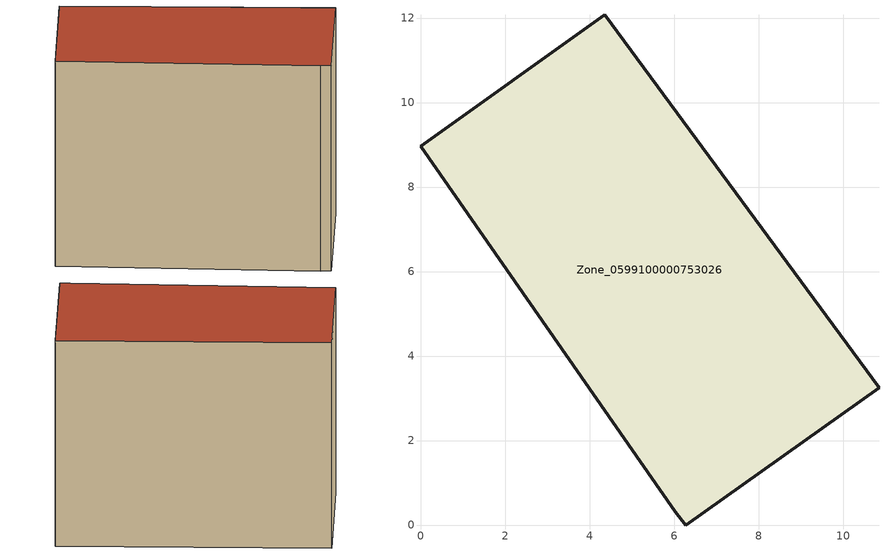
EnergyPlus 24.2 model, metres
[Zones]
Zone_0599100000753026
 floor ground (C_G): 6.28,0 6.03,0.32 0,8.96 4.36,12.07 10.85,3.26 z0
 wall outside (C_F): 6.03,0.32 6.28,0 10.85,3.26 4.36,12.07 0,8.96 6.03,0.32 z0:8.9
 roof outside (C_R): 10.85,3.26 4.36,12.07 0,8.96 6.03,0.32 6.28,0 z8.9
[BUILDING]
Pand.0599100000753026: North Axis=0; Terrain=City; Loads Convergence Tolerance Value=0.04; Temperature Convergence Tolerance Value=0.4; Solar Distribution=FullExterior; Maximum Number of Warmup Days=25; Minimum Number of Warmup Days=1
[Site:Location]
Rotterdam.The.Hague.AP_ZH_NLD Design_Conditions: Latitude=51.96; Longitude=4.45; Time Zone=1; Elevation=-4.5
[SITE:GROUNDTEMPERATURE:BUILDINGSURFACE]
18, 18, 18, 18, 18, 18, 18, 18, 18, 18, 18, 18
[MATERIAL] Thermal Absorptance=0.9; Solar Absorptance=0.7; Visible Absorptance=0.7
Name | Roughness | Thickness | Conductivity | Density | Specific Heat
G.TI.2006-2014 | MediumSmooth | 0.15 | 0.06 | 540 | 1210
F.TI.2006-2014 | Rough | 0.3 | 0.12 | 1920 | 840
R.TI.2006-2014 | MediumRough | 0.2 | 0.08 | 1500 | 1000
[CONSTRUCTION]
C_G: G.TI.2006-2014
C_F: F.TI.2006-2014
C_R: R.TI.2006-2014
[ZONE]
Zone_0599100000753026: Type=1; Multiplier=1; Ceiling Height=Autocalculate; Volume=Autocalculate; Floor Area=autocalculate; Part of Total Floor Area=Yes
[ZONEINFILTRATION:DESIGNFLOWRATE]
Infil_Zone_0599100000753026: Zone or ZoneList or Space or SpaceList=Zone_0599100000753026; Schedule=AlwaysOn; Design Flow Rate Calculation Method=Flow/Area; Flow Rate per Floor Area=0.0015; Constant Term Coefficient=1; Temperature Term Coefficient=0; Velocity Term Coefficient=0; Velocity Squared Term Coefficient=0
[HVACTEMPLATE:ZONE:IDEALLOADSAIRSYSTEM]
Zone_0599100000753026: Maximum Heating Supply Air Temperature=50; Minimum Cooling Supply Air Temperature=13; Maximum Heating Supply Air Humidity Ratio=0.0156; Minimum Cooling Supply Air Humidity Ratio=0.0077; Heating Limit=NoLimit; Cooling Limit=NoLimit; Dehumidification Control Type=ConstantSensibleHeatRatio; Cooling Sensible Heat Ratio=0.7; Dehumidification Setpoint=60; Humidification Control Type=None; Humidification Setpoint=30; Outdoor Air Method=None; Outdoor Air Flow Rate per Person=0.00944; Outdoor Air Flow Rate per Zone Floor Area=0; Outdoor Air Flow Rate per Zone=0; Demand Controlled Ventilation Type=None; Outdoor Air Economizer Type=NoEconomizer; Heat Recovery Type=None; Sensible Heat Recovery Effectiveness=0.7; Latent Heat Recovery Effectiveness=0.65
[ZONECONTROL:THERMOSTAT]
ThermostatControl_Zone_0599100000753026: Zone or ZoneList=Zone_0599100000753026; Control Type Schedule=DualSetpointControlType; Control 1=Thermostat_Zone_0599100000753026; Temperature Difference Between Cutout And Setpoint=0
[THERMOSTATSETPOINT:DUALSETPOINT]
Thermostat_Zone_0599100000753026: Heating Setpoint Temperature Schedule=HeatingSetpoint_Zone_0599100000753026; Cooling Setpoint Temperature Schedule=CoolingSetpoint_Zone_0599100000753026
[SCHEDULE:COMPACT]
HeatingSetpoint_Zone_0599100000753026: Through: 12/31, For: AllDays, Until: 24:00, 21
CoolingSetpoint_Zone_0599100000753026: Through: 12/31, For: AllDays, Until: 24:00, 24
DualSetpointControlType: Through: 12/31, For: AllDays, Until: 24:00, 4
AlwaysOn: Through: 12/31, For: AllDays, Until: 24:00, 1
